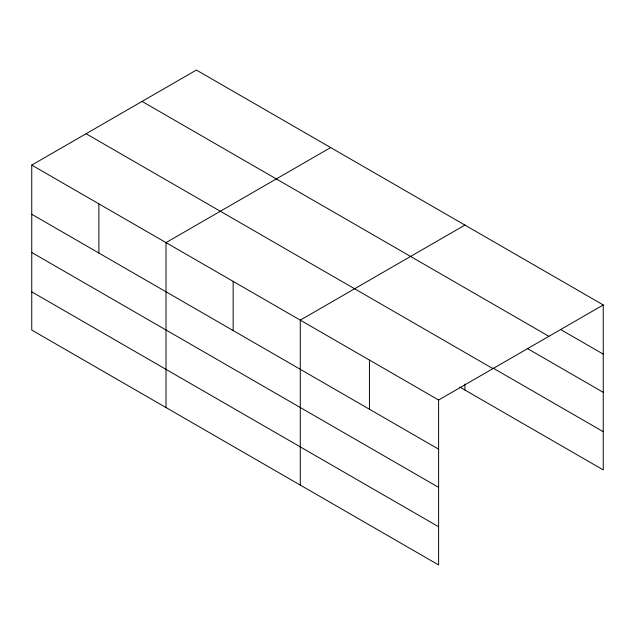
<?xml version="1.0" encoding="UTF-8"?>
<svg xmlns="http://www.w3.org/2000/svg" width="635" height="635" viewBox="0 0 635 635"><rect width="100%" height="100%" fill="white"/><g stroke="black" fill="none" stroke-linecap="round" stroke-linejoin="round"><path stroke-width="0.95" d="M31.75 165.1L438.61 400.002L438.61 564.952L31.75 330.057L31.75 165.1L196.39 70.048L603.25 304.943L603.25 469.9L459.819 387.088M330.652 147.566L166.013 242.618L166.013 407.567M464.915 225.084L300.276 320.135L300.276 485.084M438.61 400.002L603.25 304.943M560.554 329.47L603.25 354.124M142.057 101.417L548.918 336.312M527.256 348.448L603.25 392.327M493.093 368.094L603.25 431.689M86.082 133.731L492.943 368.633M31.75 214.273L438.61 449.175M31.75 252.484L438.61 487.378M31.75 291.846L438.61 526.748M464.915 384.159L464.915 390.033M369.443 360.069L369.443 409.242M233.148 281.376L233.148 330.549M98.885 203.859L98.885 253.032"/></g></svg>
